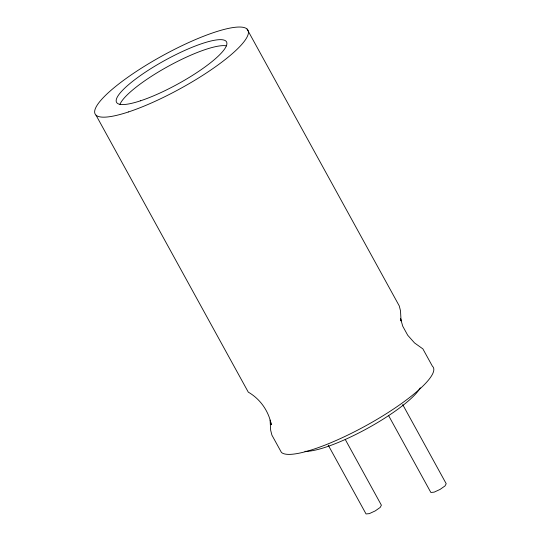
<?xml version="1.0" encoding="UTF-8"?>
<svg xmlns="http://www.w3.org/2000/svg" width="541" height="541" viewBox="0 0 541 541"><rect width="100%" height="100%" fill="white"/><g stroke="black" fill="none" stroke-linecap="round" stroke-linejoin="round"><path stroke-width="0.81" d="M247.021 28.998L399.265 305.922L400.502 310.811L401.07 320.941L400.678 319.393M402.707 404.594L446.203 483.715L445.013 485.946L440.029 489.436L434.166 492.141L430.859 492.472L388.587 415.569M345.212 439.38L381.391 505.193L380.201 507.424L375.217 510.914L369.354 513.619L366.047 513.95L328.245 445.182M96.034 115.206L248.278 392.13C260.268 399.048 268.735 411.14 271.271 424.726L270.094 420.093L270.662 430.217L271.9 435.106L281.415 452.411A87.169 18.719 -28.8 0 0 371.626 422.514A87.169 18.719 -28.8 0 0 432.401 366.203L422.886 348.898L414.534 342.926L407.718 335.251L402.761 326.237L400.556 318.595M420.31 387.802A69.735 14.972 -28.8 0 1 367.542 428.323A69.735 14.972 -28.8 0 1 304.901 451.322M119.933 104.406A62.763 13.478 -28.8 0 1 168.379 66.232A62.763 13.478 -28.8 0 1 226.496 45.857M128.555 111.919A87.169 18.719 -28.8 0 0 248.258 33.887A87.169 18.719 -28.8 0 0 137.772 70.506A87.169 18.719 -28.8 0 0 128.555 111.919M140.586 100.775A62.763 13.478 -28.8 0 0 226.774 44.585A62.763 13.478 -28.8 0 0 147.226 70.952A62.763 13.478 -28.8 0 0 140.586 100.775"/></g></svg>
